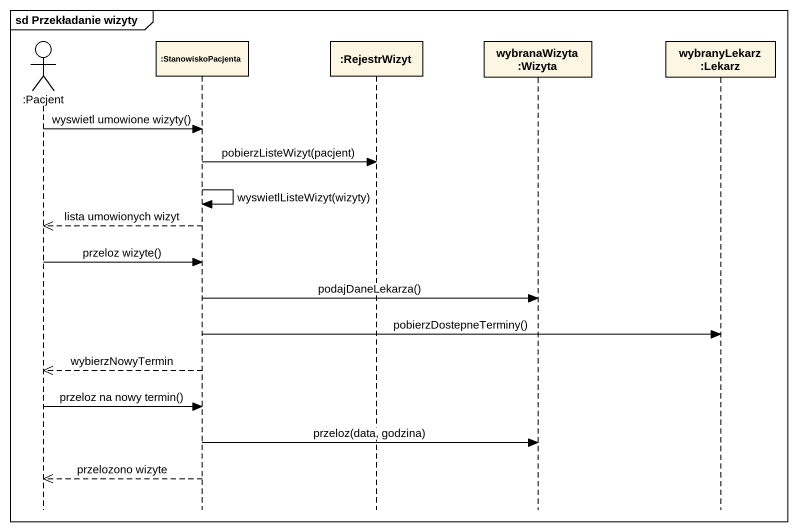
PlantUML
@startuml
mainframe sd Przekładanie wizyty
hide footbox
actor ":Pacjent" as Pacjent
participant ":StanowiskoPacjenta" as StanowiskoPacjenta
participant ":RejestrWizyt" as RejestrWizyt
participant "wybranaWizyta :Wizyta" as wybranaWizyta_Wizyta
participant "wybranyLekarz :Lekarz" as wybranyLekarz_Lekarz

Pacjent -> StanowiskoPacjenta : wyswietl umowione wizyty()
StanowiskoPacjenta -> RejestrWizyt : pobierzListeWizyt(pacjent)
StanowiskoPacjenta -> StanowiskoPacjenta : wyswietlListeWizyt(wizyty)
StanowiskoPacjenta -->> Pacjent : lista umowionych wizyt
Pacjent -> StanowiskoPacjenta : przeloz wizyte()
StanowiskoPacjenta -> wybranaWizyta_Wizyta : podajDaneLekarza()
StanowiskoPacjenta -> wybranyLekarz_Lekarz : pobierzDostepneTerminy()
StanowiskoPacjenta -->> Pacjent : wybierzNowyTermin
Pacjent -> StanowiskoPacjenta : przeloz na nowy termin()
StanowiskoPacjenta -> wybranaWizyta_Wizyta : przeloz(data, godzina)
StanowiskoPacjenta -->> Pacjent : przelozono wizyte
@enduml
